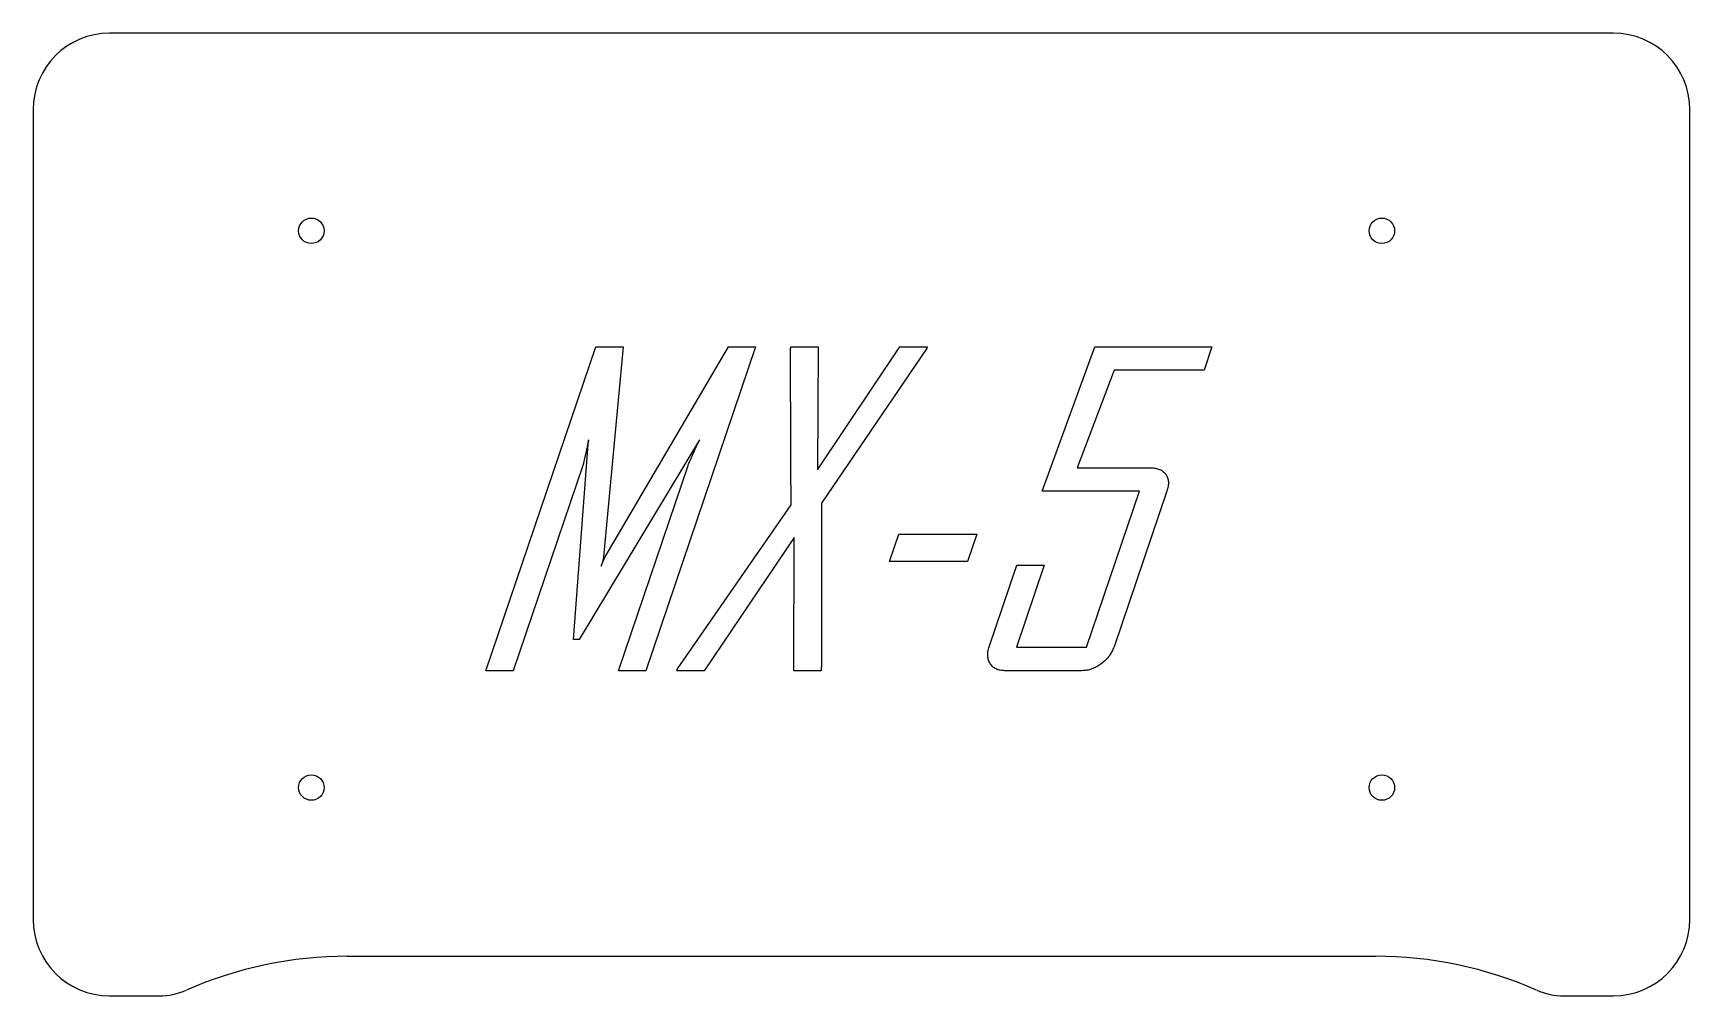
# Model space of a CAD drawing. Header units: millimetres. Extents: x -217 to -22, y -314 to -201.
import ezdxf

# ---------------------------------------------------------------- set-up
doc = ezdxf.new("R2010")
doc.units = ezdxf.units.MM

msp = doc.modelspace()

# ---------------------------------------------------------------- linework, layer by layer
at = {"color": 7, "linetype": 'Continuous', "lineweight": 25}
for p, q in [((-31.43, -200.65), (-208.43, -200.65)), ((-217.43, -209.65), (-217.43, -304.9)), ((-22.43, -304.9), (-22.43, -209.65)), ((-164.15, -275.65), (-151.21, -237.55)), ((-151.21, -237.55), (-147.99, -237.55)), ((-147.99, -237.55), (-150.29, -262.26)), ((-150.1, -262.26), (-135.6, -237.55)), ((-132.39, -237.55), (-145.33, -275.65)), ((-135.6, -237.55), (-132.39, -237.55)), ((-128.25, -237.55), (-125.04, -237.55)), ((-125.09, -252.01), (-115.4, -237.55)), ((-125.04, -237.55), (-125.09, -252.01)), ((-112.26, -237.77), (-124.64, -255.95)), ((-115.4, -237.55), (-112.19, -237.55)), ((-98.68, -254.53), (-92.45, -237.55)), ((-92.45, -237.55), (-78.68, -237.55)), ((-78.68, -237.55), (-79.61, -240.3)), ((-90.21, -240.3), (-94.53, -251.78)), ((-79.61, -240.3), (-90.21, -240.3)), ((-153.83, -271.97), (-152.05, -248.5)), ((-138.98, -248.5), (-153.16, -271.97)), ((-152.73, -251.5), (-160.94, -275.65)), ((-148.55, -275.65), (-140.34, -251.5)), ((-94.53, -251.78), (-85.87, -251.78)), ((-87.2, -254.53), (-98.68, -254.53)), ((-93.44, -272.89), (-87.2, -254.53)), ((-83.99, -254.53), (-90.21, -272.84)), ((-141.6, -275.45), (-128.21, -256.15)), ((-127.85, -259.99), (-138.45, -275.65)), ((-127.89, -275.65), (-127.85, -259.99)), ((-116.64, -262.79), (-115.55, -259.58)), ((-115.55, -259.58), (-106.36, -259.58)), ((-106.36, -259.58), (-107.45, -262.79)), ((-107.45, -262.79), (-116.64, -262.79)), ((-104.9, -272.84), (-101.64, -263.25)), ((-98.43, -263.25), (-101.7, -272.89)), ((-101.64, -263.25), (-98.43, -263.25)), ((-153.16, -271.97), (-153.83, -271.97)), ((-101.7, -272.89), (-93.44, -272.89)), ((-160.94, -275.65), (-164.15, -275.65)), ((-145.33, -275.65), (-148.55, -275.65)), ((-138.45, -275.65), (-141.66, -275.65)), ((-124.68, -275.65), (-127.89, -275.65)), ((-93.98, -275.65), (-103.04, -275.65)), ((-180.43, -309.25), (-59.43, -309.25)), ((-208.43, -313.9), (-202.61, -313.9)), ((-37.25, -313.9), (-31.43, -313.9))]:
    msp.add_line(p, q, dxfattribs=at)
for centre in [(-184.68, -223.9), (-58.68, -223.9), (-184.68, -289.4), (-58.68, -289.4)]:
    msp.add_circle(centre, 1.5, dxfattribs=at)
for centre, radius, start, end in [((-208.43, -209.65), 9, 90, 180), ((-31.43, -209.65), 9, 0, 90), ((-208.43, -304.9), 9, 180, 270), ((-31.43, -304.9), 9, 270, 0), ((-180.43, -356.47), 47.22, 90, 113.6835), ((-59.43, -356.47), 47.22, 66.3165, 90), ((-202.61, -305.91), 7.99, 270, 293.6835), ((-37.25, -305.91), 7.99, 246.3165, 270)]:
    msp.add_arc(centre, radius, start, end, dxfattribs=at)
for points, knots in [([(-128.21, -256.15), (-128.22, -255.4), (-128.23, -253.95), (-128.23, -251.86), (-128.24, -249.9), (-128.26, -248.1), (-128.26, -246.43), (-128.26, -244.91), (-128.27, -243.53), (-128.27, -242.29), (-128.28, -241.2), (-128.28, -240.26), (-128.27, -239.45), (-128.28, -238.79), (-128.27, -238.28), (-128.27, -237.91), (-128.27, -237.68), (-128.26, -237.58), (-128.25, -237.55)], [0, 0, 0, 0, 0.120322, 0.233316, 0.33821, 0.435395, 0.524864, 0.607006, 0.681049, 0.74738, 0.805998, 0.856903, 0.900094, 0.935573, 0.963342, 0.98301, 0.995356, 1, 1, 1, 1]), ([(-112.19, -237.55), (-112.2, -237.6), (-112.22, -237.67), (-112.25, -237.74), (-112.26, -237.77)], [0, 0, 0, 0, 0.640798, 1, 1, 1, 1]), ([(-152.05, -248.5), (-152.09, -248.7), (-152.17, -249.07), (-152.29, -249.61), (-152.38, -250.08), (-152.48, -250.48), (-152.56, -250.83), (-152.62, -251.11), (-152.67, -251.33), (-152.72, -251.45), (-152.73, -251.5)], [0, 0, 0, 0, 0.197576, 0.374134, 0.531472, 0.667811, 0.780378, 0.873717, 0.948378, 1, 1, 1, 1]), ([(-140.34, -251.5), (-140.32, -251.44), (-140.28, -251.32), (-140.18, -251.1), (-140.06, -250.82), (-139.91, -250.47), (-139.72, -250.07), (-139.51, -249.6), (-139.26, -249.07), (-139.08, -248.7), (-138.98, -248.5)], [0, 0, 0, 0, 0.051016, 0.124274, 0.216991, 0.331171, 0.467704, 0.623718, 0.802115, 1, 1, 1, 1]), ([(-85.87, -251.78), (-85.68, -251.79), (-85.33, -251.8), (-84.84, -251.95), (-84.43, -252.19), (-84.11, -252.53), (-83.89, -252.95), (-83.79, -253.44), (-83.83, -253.98), (-83.93, -254.34), (-83.99, -254.53)], [0, 0, 0, 0, 0.137276, 0.25972, 0.3736, 0.487909, 0.602273, 0.722062, 0.851867, 1, 1, 1, 1]), ([(-124.64, -255.95), (-124.64, -256.74), (-124.63, -258.28), (-124.64, -260.5), (-124.62, -262.56), (-124.63, -264.48), (-124.63, -266.24), (-124.63, -267.86), (-124.63, -269.32), (-124.62, -270.62), (-124.64, -271.78), (-124.63, -272.78), (-124.64, -273.63), (-124.65, -274.33), (-124.64, -274.87), (-124.66, -275.27), (-124.66, -275.51), (-124.67, -275.62), (-124.68, -275.65)], [0, 0, 0, 0, 0.120535, 0.233422, 0.338298, 0.435527, 0.525108, 0.607042, 0.680965, 0.747605, 0.806234, 0.856851, 0.900187, 0.935511, 0.963187, 0.983229, 0.995615, 1, 1, 1, 1]), ([(-150.57, -263.35), (-150.54, -263.28), (-150.49, -263.13), (-150.38, -262.88), (-150.26, -262.59), (-150.16, -262.38), (-150.1, -262.26)], [0, 0, 0, 0, 0.187551, 0.409892, 0.686202, 1, 1, 1, 1]), ([(-150.29, -262.26), (-150.3, -262.31), (-150.32, -262.44), (-150.37, -262.67), (-150.46, -262.98), (-150.53, -263.22), (-150.57, -263.35)], [0, 0, 0, 0, 0.129911, 0.338551, 0.629041, 1, 1, 1, 1]), ([(-103.04, -275.65), (-103.23, -275.64), (-103.58, -275.62), (-104.08, -275.47), (-104.48, -275.2), (-104.79, -274.84), (-105, -274.41), (-105.08, -273.91), (-105.06, -273.38), (-104.96, -273.02), (-104.9, -272.84)], [0, 0, 0, 0, 0.138193, 0.26041, 0.374933, 0.491304, 0.608899, 0.727273, 0.856198, 1, 1, 1, 1]), ([(-90.21, -272.84), (-90.29, -273.03), (-90.44, -273.41), (-90.78, -273.94), (-91.2, -274.42), (-91.69, -274.84), (-92.24, -275.19), (-92.8, -275.46), (-93.39, -275.62), (-93.78, -275.64), (-93.98, -275.65)], [0, 0, 0, 0, 0.123736, 0.247873, 0.374282, 0.506923, 0.639009, 0.762603, 0.881598, 1, 1, 1, 1]), ([(-141.66, -275.65), (-141.65, -275.6), (-141.63, -275.54), (-141.6, -275.47), (-141.6, -275.45)], [0, 0, 0, 0, 0.699883, 1, 1, 1, 1])]:
    msp.add_open_spline(points, degree=3, knots=knots, dxfattribs=at)

doc.saveas('drawing.dxf')
